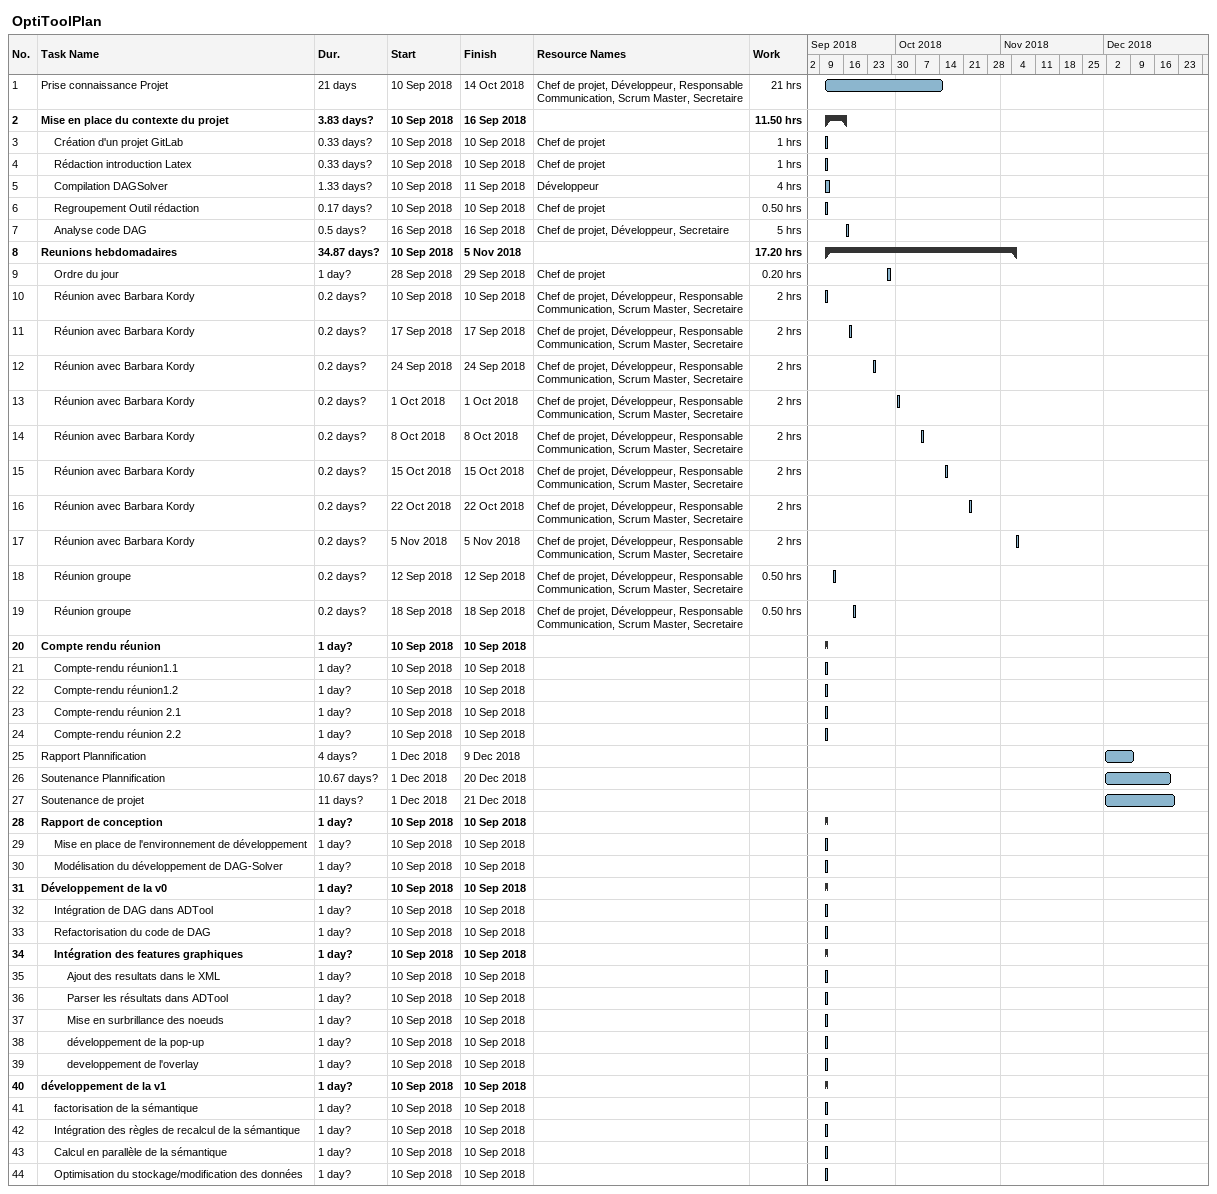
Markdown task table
OptiToolPlan

| ID | Level | Task | Duration | Start | Finish | Resources | Work (h) |
|---|---|---|---|---|---|---|---|
| 1 | 1 | Prise connaissance Projet | 21d | 2018-09-10 | 2018-10-14 | Chef de projet, Développeur, Responsable Communication, Scrum Master, Secretaire | 21 |
| 2 | 1 | **Mise en place du contexte du projet** | 3.83d? | 2018-09-10 | 2018-09-16 |  | 11.50 |
| 3 | 2 | Création d'un projet GitLab | 0.33d? | 2018-09-10 | 2018-09-10 | Chef de projet | 1 |
| 4 | 2 | Rédaction introduction Latex | 0.33d? | 2018-09-10 | 2018-09-10 | Chef de projet | 1 |
| 5 | 2 | Compilation DAGSolver | 1.33d? | 2018-09-10 | 2018-09-11 | Développeur | 4 |
| 6 | 2 | Regroupement Outil rédaction | 0.17d? | 2018-09-10 | 2018-09-10 | Chef de projet | 0.50 |
| 7 | 2 | Analyse code DAG | 0.5d? | 2018-09-16 | 2018-09-16 | Chef de projet, Développeur, Secretaire | 5 |
| 8 | 1 | **Reunions hebdomadaires** | 34.87d? | 2018-09-10 | 2018-11-05 |  | 17.20 |
| 9 | 2 | Ordre du jour | 1d? | 2018-09-28 | 2018-09-29 | Chef de projet | 0.20 |
| 10 | 2 | Réunion avec Barbara Kordy | 0.2d? | 2018-09-10 | 2018-09-10 | Chef de projet, Développeur, Responsable Communication, Scrum Master, Secretaire | 2 |
| 11 | 2 | Réunion avec Barbara Kordy | 0.2d? | 2018-09-17 | 2018-09-17 | Chef de projet, Développeur, Responsable Communication, Scrum Master, Secretaire | 2 |
| 12 | 2 | Réunion avec Barbara Kordy | 0.2d? | 2018-09-24 | 2018-09-24 | Chef de projet, Développeur, Responsable Communication, Scrum Master, Secretaire | 2 |
| 13 | 2 | Réunion avec Barbara Kordy | 0.2d? | 2018-10-01 | 2018-10-01 | Chef de projet, Développeur, Responsable Communication, Scrum Master, Secretaire | 2 |
| 14 | 2 | Réunion avec Barbara Kordy | 0.2d? | 2018-10-08 | 2018-10-08 | Chef de projet, Développeur, Responsable Communication, Scrum Master, Secretaire | 2 |
| 15 | 2 | Réunion avec Barbara Kordy | 0.2d? | 2018-10-15 | 2018-10-15 | Chef de projet, Développeur, Responsable Communication, Scrum Master, Secretaire | 2 |
| 16 | 2 | Réunion avec Barbara Kordy | 0.2d? | 2018-10-22 | 2018-10-22 | Chef de projet, Développeur, Responsable Communication, Scrum Master, Secretaire | 2 |
| 17 | 2 | Réunion avec Barbara Kordy | 0.2d? | 2018-11-05 | 2018-11-05 | Chef de projet, Développeur, Responsable Communication, Scrum Master, Secretaire | 2 |
| 18 | 2 | Réunion groupe | 0.2d? | 2018-09-12 | 2018-09-12 | Chef de projet, Développeur, Responsable Communication, Scrum Master, Secretaire | 0.50 |
| 19 | 2 | Réunion groupe | 0.2d? | 2018-09-18 | 2018-09-18 | Chef de projet, Développeur, Responsable Communication, Scrum Master, Secretaire | 0.50 |
| 20 | 1 | **Compte rendu réunion** | 1d? | 2018-09-10 | 2018-09-10 |  |  |
| 21 | 2 | Compte-rendu réunion1.1 | 1d? | 2018-09-10 | 2018-09-10 |  |  |
| 22 | 2 | Compte-rendu réunion1.2 | 1d? | 2018-09-10 | 2018-09-10 |  |  |
| 23 | 2 | Compte-rendu réunion 2.1 | 1d? | 2018-09-10 | 2018-09-10 |  |  |
| 24 | 2 | Compte-rendu réunion 2.2 | 1d? | 2018-09-10 | 2018-09-10 |  |  |
| 25 | 1 | Rapport Plannification | 4d? | 2018-12-01 | 2018-12-09 |  |  |
| 26 | 1 | Soutenance Plannification | 10.67d? | 2018-12-01 | 2018-12-20 |  |  |
| 27 | 1 | Soutenance de projet | 11d? | 2018-12-01 | 2018-12-21 |  |  |
| 28 | 1 | **Rapport de conception** | 1d? | 2018-09-10 | 2018-09-10 |  |  |
| 29 | 2 | Mise en place de l'environnement de développement | 1d? | 2018-09-10 | 2018-09-10 |  |  |
| 30 | 2 | Modélisation du développement de DAG-Solver | 1d? | 2018-09-10 | 2018-09-10 |  |  |
| 31 | 1 | **Développement de la v0** | 1d? | 2018-09-10 | 2018-09-10 |  |  |
| 32 | 2 | Intégration de DAG dans ADTool | 1d? | 2018-09-10 | 2018-09-10 |  |  |
| 33 | 2 | Refactorisation du code de DAG | 1d? | 2018-09-10 | 2018-09-10 |  |  |
| 34 | 2 | **Intégration des features graphiques** | 1d? | 2018-09-10 | 2018-09-10 |  |  |
| 35 | 3 | Ajout des resultats dans le XML | 1d? | 2018-09-10 | 2018-09-10 |  |  |
| 36 | 3 | Parser les résultats dans ADTool | 1d? | 2018-09-10 | 2018-09-10 |  |  |
| 37 | 3 | Mise en surbrillance des noeuds | 1d? | 2018-09-10 | 2018-09-10 |  |  |
| 38 | 3 | développement de la pop-up | 1d? | 2018-09-10 | 2018-09-10 |  |  |
| 39 | 3 | developpement de l'overlay | 1d? | 2018-09-10 | 2018-09-10 |  |  |
| 40 | 1 | **développement de la v1** | 1d? | 2018-09-10 | 2018-09-10 |  |  |
| 41 | 2 | factorisation de la sémantique | 1d? | 2018-09-10 | 2018-09-10 |  |  |
| 42 | 2 | Intégration des règles de recalcul de la sémantique | 1d? | 2018-09-10 | 2018-09-10 |  |  |
| 43 | 2 | Calcul en parallèle de la sémantique | 1d? | 2018-09-10 | 2018-09-10 |  |  |
| 44 | 2 | Optimisation du stockage/modification des données | 1d? | 2018-09-10 | 2018-09-10 |  |  |
